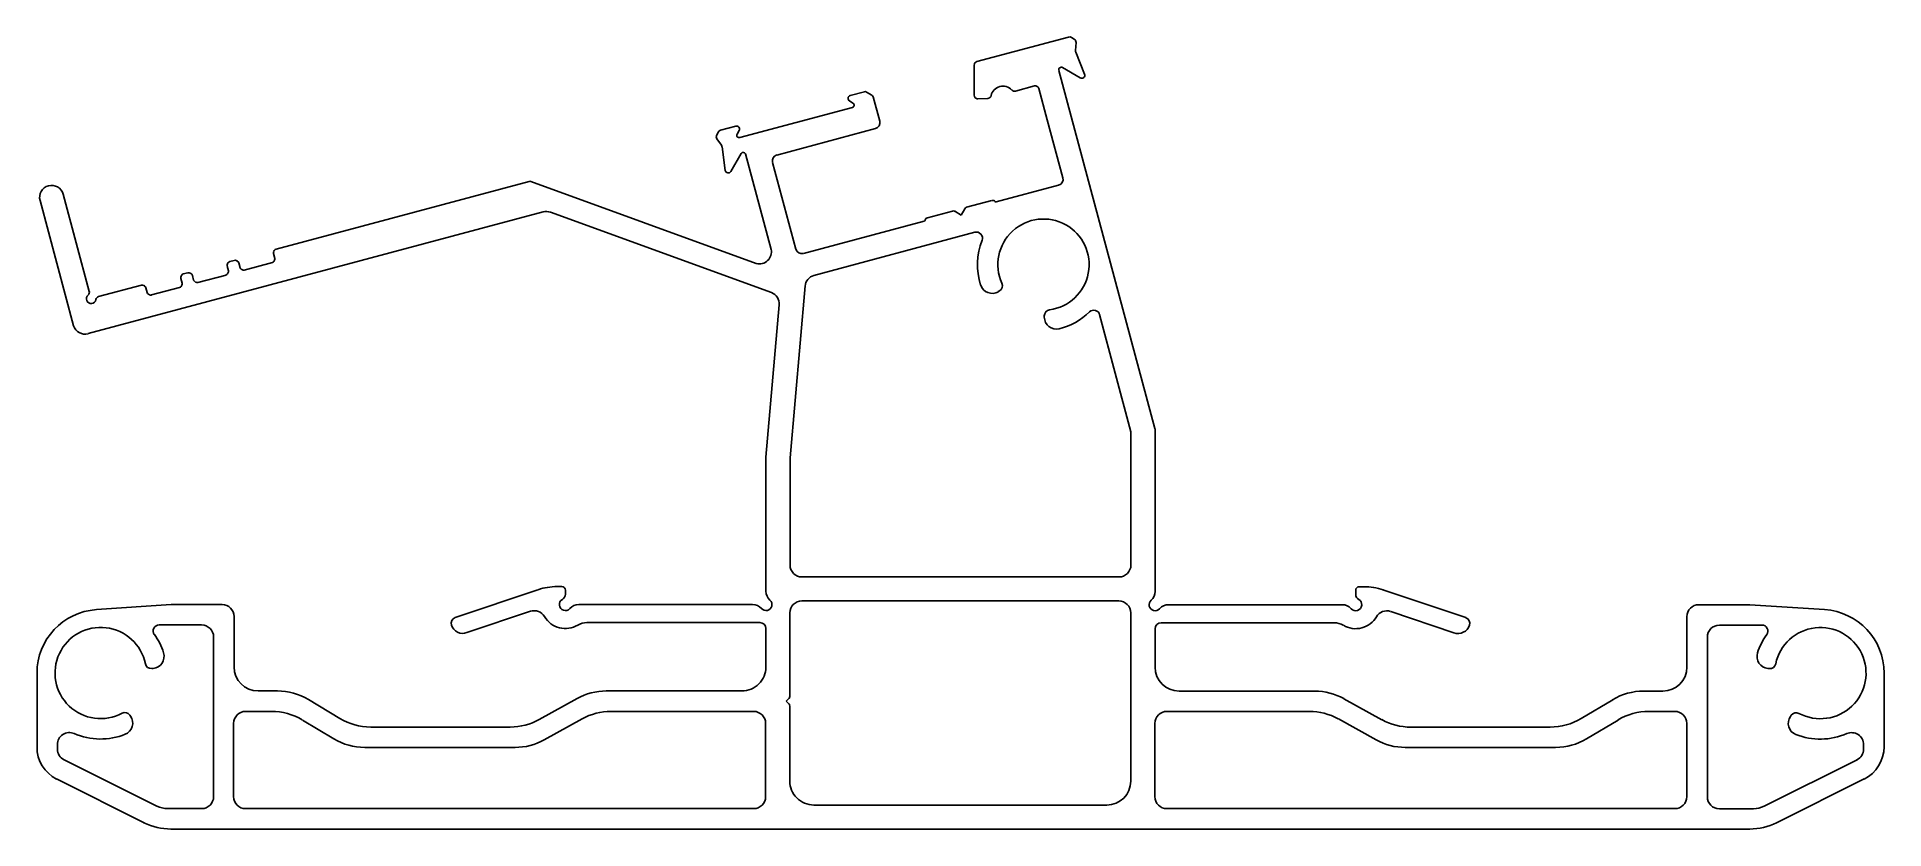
# Model space of a CAD drawing. Extents: x 5 to 159, y 4 to 70.
import ezdxf

# ---------------------------------------------------------------- set-up
doc = ezdxf.new("R2010")
doc.units = 0
doc.layers.get('0').update_dxf_attribs({"linetype": 'CONTINUOUS'})

msp = doc.modelspace()

# ---------------------------------------------------------------- linework, layer by layer
for p, q in [((90.82, 70.04), (83.19, 67.99)), ((91.29, 69.87), (91.05, 70.01)), ((91.39, 68.91), (91.44, 69.58)), ((82.96, 67.7), (82.96, 65.19)), ((92.15, 66.95), (91.41, 68.78)), ((98.01, 37.44), (90.02, 67.26)), ((90.31, 67.49), (91.79, 66.63)), ((72.59, 64.71), (72.87, 64.54)), ((73.82, 65.48), (72.65, 65.17)), ((74.44, 65.2), (74.01, 65.45)), ((75.1, 63.03), (74.56, 65.05)), ((83.27, 64.89), (84.09, 64.92)), ((86.39, 65.54), (87.98, 65.96)), ((88.35, 65.75), (89.04, 63.15)), ((72.82, 64.18), (63.45, 61.67)), ((89.04, 63.15), (90.34, 58.31)), ((61.67, 62.13), (61.53, 61.89)), ((61.54, 61.57), (61.92, 61.02)), ((63.11, 62.61), (61.85, 62.27)), ((63.23, 61.96), (63.39, 62.24)), ((66.54, 60.21), (74.74, 62.41)), ((61.97, 60.89), (62.24, 58.93)), ((62.71, 58.84), (63.57, 60.33)), ((63.92, 60.3), (66.05, 52.35)), ((68.12, 52.36), (66.18, 59.6)), ((9.3, 48.85), (7.13, 56.94)), ((45.91, 58.01), (24.86, 52.37)), ((64.81, 51.18), (46.06, 58)), ((89.99, 57.7), (84.8, 56.31)), ((5.2, 56.42), (8, 45.99)), ((9.21, 45.33), (47.09, 55.48)), ((47.69, 55.44), (66.08, 48.75)), ((81.17, 55.54), (79.07, 54.98)), ((81.88, 55.21), (81.36, 55.52)), ((82.18, 55.74), (81.88, 55.21)), ((84.44, 56.42), (82.33, 55.86)), ((78.81, 54.7), (68.74, 52)), ((69.62, 50.18), (83.02, 53.77)), ((20.78, 50.96), (20.89, 50.56)), ((20.84, 51.22), (20.8, 51.15)), ((21.37, 51.43), (20.99, 51.33)), ((21.63, 51.37), (21.56, 51.41)), ((21.85, 50.82), (21.74, 51.22)), ((24.55, 51.25), (22.2, 50.62)), ((24.64, 52), (24.75, 51.6)), ((24.7, 52.25), (24.67, 52.19)), ((24.73, 51.45), (24.67, 51.34)), ((13.64, 49.36), (10.07, 48.41)), ((13.9, 49.3), (13.83, 49.34)), ((16.91, 49.93), (17.02, 49.53)), ((16.98, 50.18), (16.94, 50.12)), ((17, 49.37), (16.94, 49.27)), ((17.51, 50.4), (17.13, 50.3)), ((17.76, 50.34), (17.7, 50.37)), ((17.99, 49.78), (17.88, 50.18)), ((18.18, 49.6), (18.08, 49.66)), ((20.69, 50.21), (18.33, 49.58)), ((20.87, 50.41), (20.81, 50.31)), ((22.05, 50.64), (21.94, 50.7)), ((67.63, 34.97), (68.88, 49.3)), ((14.12, 48.75), (14.02, 49.15)), ((14.32, 48.57), (14.22, 48.63)), ((16.82, 49.18), (14.47, 48.55)), ((66.74, 47.72), (65.63, 35.05)), ((84.97, 48.83), (85.07, 48.89)), ((88.8, 46.81), (88.8, 46.69)), ((93.4, 46.91), (96.01, 37.16)), ((96.01, 37.16), (96.01, 26.06)), ((98.02, 23.86), (98.02, 37.37)), ((65.63, 35.05), (65.63, 23.87)), ((67.63, 26.06), (67.63, 34.97)), ((95.01, 25.06), (68.63, 25.06)), ((46.65, 23.99), (39.77, 21.68)), ((48.63, 24.26), (48.25, 24.26)), ((48.93, 23.62), (48.93, 23.96)), ((114.72, 23.95), (114.72, 23.61)), ((115.4, 24.25), (115.02, 24.25)), ((123.88, 21.67), (116.99, 23.99)), ((16.12, 22.76), (9.89, 22.34)), ((20.35, 22.76), (16.13, 22.76)), ((21.35, 17.56), (21.35, 21.76)), ((40.74, 20.42), (46.02, 22.2)), ((64.51, 22.76), (50.05, 22.76)), ((67.62, 15.11), (67.61, 22.06)), ((68.61, 23.06), (95, 23.06)), ((96, 22.06), (96, 8.06)), ((113.6, 22.75), (99.14, 22.75)), ((117.63, 22.19), (122.9, 20.41)), ((142.29, 21.75), (142.29, 17.55)), ((147.51, 22.75), (143.29, 22.75)), ((153.75, 22.34), (147.53, 22.75)), ((15.12, 21.06), (18.65, 21.06)), ((19.65, 20.06), (19.65, 6.76)), ((50.73, 21.26), (65.13, 21.26)), ((65.63, 20.76), (65.63, 17.56)), ((98.02, 17.55), (98.02, 20.75)), ((98.52, 21.25), (112.91, 21.25)), ((143.99, 6.75), (143.99, 20.05)), ((144.99, 21.05), (148.53, 21.05)), ((4.95, 17.05), (4.95, 10.91)), ((14.5, 17.43), (14.62, 17.44)), ((149.03, 17.43), (149.15, 17.42)), ((158.7, 10.9), (158.7, 17.05)), ((24.97, 15.56), (23.35, 15.56)), ((63.63, 15.56), (52.34, 15.56)), ((111.31, 15.55), (100.02, 15.55)), ((140.29, 15.55), (138.68, 15.55)), ((22.32, 13.86), (24.46, 13.86)), ((30.16, 13.27), (27.54, 14.84)), ((49.91, 14.93), (46.76, 13.18)), ((52.74, 13.86), (64.6, 13.86)), ((67.31, 14.7), (67.54, 14.93)), ((67.54, 14.48), (67.31, 14.7)), ((67.61, 8.06), (67.62, 14.3)), ((99, 13.86), (110.85, 13.86)), ((116.89, 13.17), (113.73, 14.92)), ((136.11, 14.83), (133.48, 13.26)), ((139.13, 13.86), (141.28, 13.86)), ((12.74, 13.45), (12.68, 13.55)), ((21.32, 6.76), (21.32, 12.86)), ((27.04, 13.14), (29.66, 11.57)), ((44.34, 12.56), (32.73, 12.56)), ((47.17, 11.48), (50.32, 13.23)), ((65.6, 12.86), (65.6, 6.76)), ((98, 6.76), (98, 12.86)), ((113.28, 13.23), (116.43, 11.48)), ((130.91, 12.55), (119.31, 12.55)), ((133.94, 11.57), (136.56, 13.14)), ((142.28, 12.86), (142.28, 6.76)), ((150.97, 13.54), (150.9, 13.44)), ((6.65, 10.72), (6.65, 11.1)), ((32.23, 10.86), (44.74, 10.86)), ((118.85, 10.86), (131.36, 10.86)), ((157, 11.09), (157, 10.72)), ((14.92, 5.97), (7.2, 9.83)), ((156.45, 9.82), (148.72, 5.96)), ((6.57, 8.23), (13.86, 4.58)), ((149.75, 4.58), (157.04, 8.23)), ((18.65, 5.76), (15.82, 5.76)), ((64.6, 5.76), (22.32, 5.76)), ((94, 6.06), (69.61, 6.06)), ((141.28, 5.76), (99, 5.76)), ((147.83, 5.75), (144.99, 5.75)), ((16.09, 4.06), (147.52, 4.06))]:
    msp.add_line(p, q)
for centre, radius, start, end in [((90.9, 69.75), 0.3, 60.0485, 105.0037), ((91.14, 69.61), 0.3, 355.3189, 60.0485), ((83.26, 67.7), 0.3, 105.0037, 180.0037), ((91.69, 68.89), 0.3, 175.3189, 202.0037), ((90.21, 67.32), 0.2, 60, 195), ((91.92, 66.85), 0.25, 239.7554, 23.0571), ((72.71, 64.92), 0.25, 105, 240), ((73.88, 65.24), 0.25, 60, 105), ((74.31, 64.99), 0.25, 15, 60), ((83.26, 65.19), 0.3, 180.0037, 272.0037), ((84.08, 65.22), 0.3, 272.0037, 347.8986), ((85.35, 64.95), 1, 42.4901, 167.8986), ((86.31, 65.83), 0.3, 222.4901, 285.0037), ((88.06, 65.67), 0.3, 15.0073, 105.0037), ((72.77, 64.37), 0.2, 285, 60), ((61.79, 61.74), 0.3, 150, 214.6847), ((61.93, 61.98), 0.3, 105, 150), ((63.18, 62.37), 0.25, 330, 105), ((63.4, 61.86), 0.2, 150, 285), ((74.62, 62.9), 0.5, 285, 15), ((61.67, 60.86), 0.3, 5.6319, 32.2138), ((63.74, 60.23), 0.2, 22.7624, 150), ((66.66, 59.73), 0.5, 105, 195), ((62.49, 58.96), 0.25, 188, 330), ((6.17, 56.68), 1, 15, 195), ((45.97, 57.77), 0.25, 70.0037, 105.0037), ((89.86, 58.18), 0.5, 285.0037, 15.0037), ((47.33, 54.51), 1, 69.0365, 104.2161), ((81.23, 55.3), 0.25, 60.0041, 105), ((82.4, 55.61), 0.25, 105.0037, 150.0077), ((84.51, 56.18), 0.25, 40.3806, 105.0037), ((84.77, 56.41), 0.1, 220.3806, 285.0037), ((78.79, 54.8), 0.1, 285, 349.623), ((79.13, 54.74), 0.25, 105, 169.623), ((88.73, 51.08), 3.8, 277.5662, 204.2114), ((24.92, 52.13), 0.25, 105.0037, 150.0037), ((65.08, 52.14), 1, 254.5879, 12.0671), ((68.61, 52.49), 0.5, 195, 285), ((83.15, 53.29), 0.5, 338.4197, 105.0037), ((88.73, 51.08), 5.5, 158.4197, 198.0528), ((21.02, 51.03), 0.25, 150.0037, 195.0037), ((21.06, 51.09), 0.25, 105.0037, 150.0037), ((21.44, 51.19), 0.25, 60.0037, 105.0037), ((21.5, 51.16), 0.25, 15.0037, 60.0037), ((22.04, 50.87), 0.2, 195.0037, 240.0037), ((24.5, 51.44), 0.2, 285.0037, 330.0037), ((24.88, 52.06), 0.25, 150.0037, 195.0037), ((24.56, 51.55), 0.2, 330.0037, 15.0037), ((13.71, 49.12), 0.25, 60, 105), ((13.78, 49.08), 0.25, 15, 60), ((16.77, 49.37), 0.2, 285.0037, 330.0037), ((17.16, 49.99), 0.25, 150.0037, 195.0037), ((17.19, 50.06), 0.25, 105.0037, 150.0037), ((16.83, 49.47), 0.2, 330.0037, 15.0037), ((17.57, 50.16), 0.25, 60.0037, 105.0037), ((17.64, 50.12), 0.25, 15.0037, 60.0037), ((18.18, 49.84), 0.2, 195.0037, 240.0037), ((18.28, 49.78), 0.2, 240.0037, 285.0037), ((20.63, 50.41), 0.2, 285.0037, 330.0037), ((20.69, 50.51), 0.2, 330.0037, 15.0037), ((22.15, 50.81), 0.2, 240.0037, 285.0037), ((69.88, 49.21), 1, 105.0037, 175), ((84.46, 49.68), 1, 198.0629, 300.9177), ((84.81, 49.32), 0.5, 300.8888, 24.2114), ((9.46, 48.24), 0.4, 130.3769, 349.6231), ((9.01, 48.78), 0.3, 310.3769, 15), ((10.15, 48.12), 0.3, 105.0292, 169.3461), ((14.32, 48.8), 0.2, 195, 240), ((14.42, 48.74), 0.2, 240, 285), ((65.74, 47.81), 1, 355, 70.0037), ((89.3, 46.82), 0.5, 97.5662, 180.8888), ((89.8, 46.71), 1, 180.8888, 283.7283), ((88.73, 51.08), 5.5, 283.7283, 314.206), ((92.92, 46.78), 0.5, 15, 134.206), ((8.95, 46.29), 1, 197.9325, 285.0037), ((97.77, 37.37), 0.25, 0, 15), ((68.63, 26.06), 1, 180, 270), ((95.01, 26.06), 1, 270, 360), ((48.25, 19.26), 5, 90, 108.6166), ((48.93, 22.76), 0.5, 120, 318.1897), ((48.63, 23.96), 0.3, 0, 90), ((48.43, 23.62), 0.5, 300, 0), ((65.63, 22.76), 0.5, 221.8103, 48.1897), ((66.63, 23.87), 1, 180.4092, 227.9983), ((98.02, 22.75), 0.5, 131.8103, 318.1897), ((97.02, 23.86), 1, 311.9642, 0.0847), ((114.72, 22.75), 0.5, 221.8103, 60), ((115.02, 23.95), 0.3, 90, 180), ((115.22, 23.61), 0.5, 180, 240), ((115.4, 19.25), 5, 71.3834, 90), ((10.25, 17.05), 5.3, 93.7944, 180), ((16.13, 22.51), 0.25, 90, 93.7944), ((20.35, 21.76), 1, 0, 90), ((39.93, 21.2), 0.5, 108.4384, 198.4259), ((46.33, 21.25), 1, 30.1788, 108.6166), ((48.93, 22.76), 2, 210.1788, 301.0027), ((50.05, 21.76), 1, 90, 138.1897), ((64.51, 21.76), 1, 41.9353, 90.0798), ((68.61, 22.06), 1, 90, 180), ((95, 22.06), 1, 0, 90), ((99.14, 21.75), 1, 90, 138.1897), ((113.6, 21.75), 1, 41.8103, 90), ((114.72, 22.75), 2, 238.9973, 329.8212), ((117.31, 21.24), 1, 71.3834, 149.8212), ((123.72, 21.19), 0.5, 341.5741, 71.5616), ((143.29, 21.75), 1, 90, 180), ((147.51, 22.5), 0.25, 86.2206, 90), ((153.4, 17.05), 5.3, 0, 86.2206), ((10.25, 17.06), 3.8, 11.6774, 298.0265), ((15.12, 20.56), 0.5, 90, 215.6853), ((10.25, 17.06), 5.5, 17.8396, 35.6853), ((18.65, 20.06), 1, 360, 90), ((40.4, 21.36), 1, 198.4373, 289.9498), ((50.73, 19.76), 1.5, 89.9963, 121.0027), ((65.13, 20.76), 0.5, 0.0037, 90), ((98.52, 20.75), 0.5, 90, 180), ((112.91, 19.75), 1.5, 58.9973, 90.0037), ((123.24, 21.35), 1, 250.0502, 341.5627), ((144.99, 20.05), 1, 90, 180), ((153.4, 17.05), 5.5, 144.3147, 162.1604), ((148.53, 20.55), 0.5, 324.3147, 90), ((153.4, 17.05), 3.8, 241.9735, 168.3226), ((14.53, 18.43), 1, 275, 17.8396), ((149.12, 18.43), 1, 162.1604, 265), ((14.46, 17.93), 0.5, 191.6774, 275), ((23.35, 17.56), 2, 180, 270), ((63.63, 17.56), 2, 269.9963, 0), ((100.02, 17.55), 2, 180, 270), ((140.29, 17.55), 2, 270, 0), ((149.19, 17.92), 0.5, 265, 348.3226), ((24.97, 10.56), 5, 59.0362, 90), ((52.34, 10.56), 5, 90, 118.9838), ((111.31, 10.55), 5, 61.0162, 90), ((138.68, 10.55), 5, 90, 120.9638), ((22.32, 12.86), 1, 90, 180), ((24.46, 8.86), 5, 59.0362, 90), ((52.74, 8.86), 5, 90, 118.9838), ((64.6, 12.86), 1, 360, 89.9963), ((67.37, 15.11), 0.25, 315, 0.013), ((67.37, 14.3), 0.25, 359.9799, 45), ((99, 12.86), 1, 90, 180), ((110.85, 8.86), 5, 61.0162, 90), ((139.13, 8.86), 5, 90, 120.9638), ((141.28, 12.86), 1, 0, 90), ((12.27, 13.26), 0.5, 35, 118.0265), ((11.92, 12.88), 1, 291.8721, 35), ((32.73, 17.56), 5, 239.0362, 270), ((44.34, 17.56), 5, 270, 298.9838), ((119.31, 17.55), 5, 241.0162, 270), ((130.91, 17.55), 5, 270, 300.9638), ((151.72, 12.87), 1, 145, 248.1279), ((151.38, 13.25), 0.5, 61.9735, 145), ((7.95, 10.89), 3, 179.7275, 242.7674), ((7.65, 11.1), 1, 66.4218, 180), ((10.25, 17.06), 5.5, 246.4218, 291.8721), ((32.23, 15.86), 5, 239.0362, 270), ((44.74, 15.86), 5, 270, 298.9838), ((118.85, 15.86), 5, 241.0162, 270), ((131.36, 15.86), 5, 270, 300.9638), ((153.4, 17.05), 5.5, 248.1279, 293.5782), ((156, 11.09), 1, 0, 113.5782), ((155.7, 10.91), 3, 296.511, 359.7968), ((7.65, 10.72), 1, 180, 243.4349), ((156, 10.72), 1, 296.5651, 0), ((69.61, 8.06), 2, 179.9799, 270), ((94, 8.06), 2, 270, 0), ((18.65, 6.76), 1, 270, 0), ((22.32, 6.76), 1, 180, 270), ((64.6, 6.76), 1, 270, 0), ((99, 6.76), 1, 180, 270), ((141.28, 6.76), 1, 270, 360), ((144.99, 6.75), 1, 180, 270), ((15.82, 7.76), 2, 243.4349, 270), ((147.83, 7.75), 2, 270, 296.5651), ((16.09, 9.06), 5, 243.4349, 270), ((147.52, 9.06), 5, 270, 296.5651)]:
    msp.add_arc(centre, radius, start, end)

doc.saveas('drawing.dxf')
